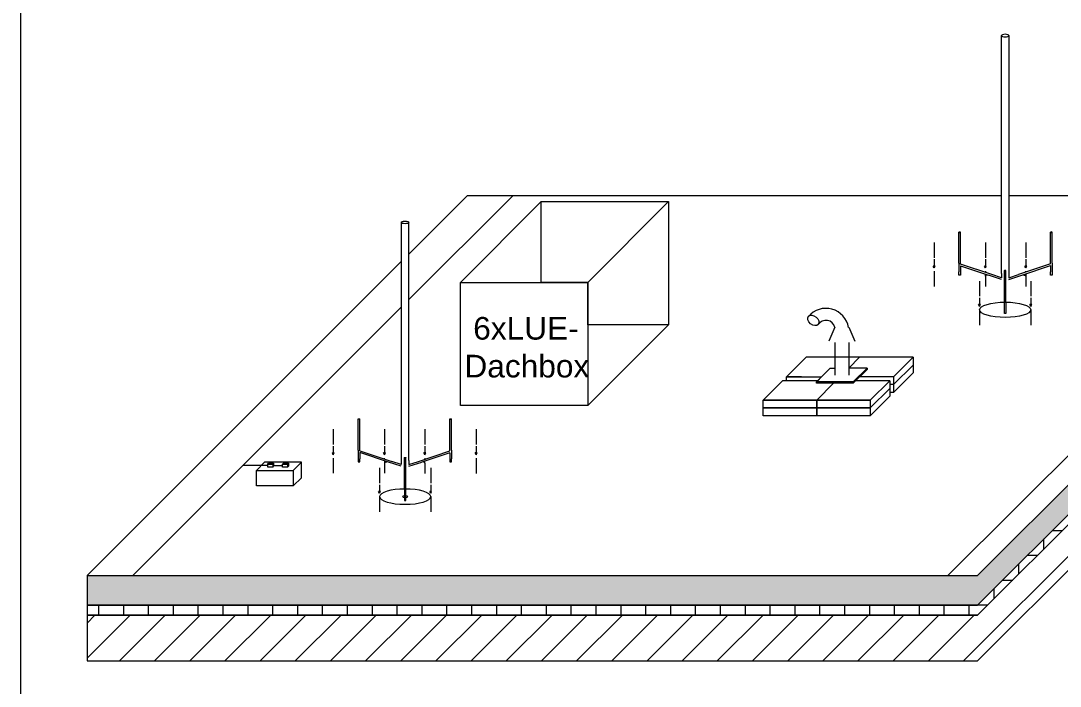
# Model space of a CAD drawing. Extents: x -1132 to 613, y -179 to 712.
# Drawn here: x 407.6 to 533, y 272.2 to 352.5 of the extents above; entities that cross this region are included whole.
import ezdxf
from ezdxf.lldxf.tags import DXFTag

# ---------------------------------------------------------------- set-up
doc = ezdxf.new("R2010")
doc.units = 0
doc.layers.get('0').update_dxf_attribs({"lineweight": 13})
for name, color, linetype, lineweight, true_color in [('Boden 8.OG', 7, 'Continuous', 13, 0xc0c0c0), ('Bodenplatten', 9, 'Continuous', 13, 0x808080), ('EL01_WAN_Blitzschutz_kuenstliche_Leiter', 1, 'Continuous', 13, 0xff0000), ('EL01_WAN_Fangleitungen bestehend Kün', 1, 'Continuous', 13, 0xff0000), ('EL01_WAN_Fangleitungen Nat', 7, 'Continuous', 13, 0x009900), ('EL01_WAN_Geometrie', 3, 'Continuous', 13, 0x00ff00), ('EL01_WAN_Pfeil', 1, 'Continuous', 13, 0xff0000), ('EL01_WAN_Venti', 1, 'Continuous', 13, 0xff0000), ('EL01_WAN_Wasserschutz', 1, 'Continuous', 13, 0xff0000), ('Erde Kies Gestein', 9, 'Continuous', 13, 0x808080), ('Isolation Boden 8.OG', 7, 'Continuous', 13, 0x00e500)]:
    doc.layers.add(name, color=color, linetype=linetype, lineweight=lineweight, true_color=true_color)
doc.layers.add('EL01_WAN_Dachleiterstütze', color=7, linetype='Continuous', lineweight=13)
doc.layers.add('EL01_WAN_Text', color=7, linetype='Continuous', lineweight=13)
doc.styles.get("Standard").update_dxf_attribs({"font": 'arial.ttf'})
tags = doc.linetypes.add('fein_strichliert', pattern=[4, 1, -2, 1]).pattern_tags.tags
tags[8:9] = [DXFTag(74, 4), DXFTag(75, 0), DXFTag(340, '0'), DXFTag(46, 0.0), DXFTag(50, 0.0), DXFTag(44, 0.0), DXFTag(45, 0.0)]
tags[6:7] = [DXFTag(74, 4), DXFTag(75, 0), DXFTag(340, '0'), DXFTag(46, 0.0), DXFTag(50, 0.0), DXFTag(44, 0.0), DXFTag(45, 0.0)]
tags[4:5] = [DXFTag(74, 4), DXFTag(75, 0), DXFTag(340, '0'), DXFTag(46, 0.0), DXFTag(50, 0.0), DXFTag(44, 0.0), DXFTag(45, 0.0)]

# ---------------------------------------------------------------- blocks, each defined once
blk = doc.blocks.new('Schraffur-A0ULN87HQT', base_point=(523.95, 321.68))
at = {"linetype": 'ByBlock', "lineweight": -2, "ltscale": 0.13}
blk.add_hatch(color=0, dxfattribs=at).paths.add_polyline_path([(523.95, 321.93), (524.33, 321.8), (524.27, 321.79), (524.17, 321.76), (524.07, 321.73), (523.97, 321.69), (523.95, 321.68)])
blk = doc.blocks.new('Polygon-A0ULN88FQT', base_point=(415.58, 281.97))
at = {"color": 0, "linetype": 'ByBlock', "lineweight": -2, "ltscale": 0.13}
for p, q in [((523.01, 285.53), (568.86, 331.38)), ((523.01, 281.97), (568.86, 327.83)), ((415.58, 285.53), (415.58, 281.97)), ((415.58, 285.53), (523.01, 285.53)), ((415.58, 281.97), (523.01, 281.97))]:
    blk.add_line(p, q, dxfattribs=at)
blk = doc.blocks.new('Schraffur-A0ULN89TQT', base_point=(415.58, 281.97))
at = {"linetype": 'ByBlock', "lineweight": -2, "ltscale": 0.13}
blk.add_hatch(color=0, dxfattribs=at).paths.add_polyline_path([(415.58, 285.53), (523.01, 285.53), (568.86, 331.38), (568.86, 327.83), (523.01, 281.97), (415.58, 281.97)])
blk = doc.blocks.new('Polygon-A0ULN8A1QT', base_point=(503.6, 305.78))
at = {"color": 0, "linetype": 'ByBlock', "lineweight": -2, "ltscale": 0.13}
for p, q in [((503.6, 305.78), (503.6, 306.72)), ((503.6, 306.72), (510.06, 306.72)), ((510.06, 306.72), (510.06, 305.78)), ((510.06, 305.78), (503.6, 305.78))]:
    blk.add_line(p, q, dxfattribs=at)
blk = doc.blocks.new('Polygon-A0ULN8A9QT', base_point=(407.58, 227.98))
at = {"color": 0, "linetype": 'ByBlock', "lineweight": -2, "ltscale": 0.13}
blk.add_line((407.58, 227.98), (407.58, 460.53), dxfattribs=at)
blk = doc.blocks.new('Polygon-A0ULN8AHQT', base_point=(497.14, 304.84))
at = {"color": 0, "linetype": 'ByBlock', "lineweight": -2, "ltscale": 0.13}
for p, q in [((497.14, 304.84), (497.14, 305.78)), ((497.14, 305.78), (503.6, 305.78)), ((503.6, 304.84), (497.14, 304.84)), ((503.6, 305.78), (503.6, 304.84))]:
    blk.add_line(p, q, dxfattribs=at)
blk = doc.blocks.new('Polygon-A0ULN8AXQT', base_point=(497.14, 305.78))
at = {"color": 0, "linetype": 'ByBlock', "lineweight": -2, "ltscale": 0.13}
for p, q in [((497.14, 305.78), (497.14, 306.72)), ((497.14, 306.72), (503.6, 306.72)), ((503.6, 306.72), (503.6, 305.78)), ((503.6, 305.78), (497.14, 305.78))]:
    blk.add_line(p, q, dxfattribs=at)
blk = doc.blocks.new('Polygon-A0ULN8AZQT', base_point=(503.57, 308.76))
at = {"color": 0, "linetype": 'ByBlock', "lineweight": -2, "ltscale": 0.13}
for p, q in [((503.57, 308.76), (503.57, 308.92)), ((508.02, 308.92), (503.57, 308.92)), ((508.02, 308.76), (503.57, 308.76)), ((508.02, 308.92), (508.02, 308.76))]:
    blk.add_line(p, q, dxfattribs=at)
blk = doc.blocks.new('Polygon-A0ULN8B7QT', base_point=(415.58, 275.24))
at = {"color": 0, "linetype": 'ByBlock', "lineweight": -2, "ltscale": 0.13}
for p, q in [((568.86, 326.6), (523.01, 280.75)), ((523.01, 275.24), (568.86, 321.09)), ((415.58, 280.75), (415.58, 275.24)), ((523.01, 280.75), (415.58, 280.75)), ((415.58, 275.24), (523.01, 275.24))]:
    blk.add_line(p, q, dxfattribs=at)
blk = doc.blocks.new('Polygon-A0ULN8BFQT', base_point=(437.37, 298.64))
at = {"color": 0, "linetype": 'ByBlock', "lineweight": -2, "ltscale": 0.13}
for p, q in [((437.37, 299), (437.97, 299)), ((437.37, 298.64), (437.37, 299)), ((437.97, 298.64), (437.37, 298.64)), ((437.97, 299), (437.97, 298.64))]:
    blk.add_line(p, q, dxfattribs=at)
blk = doc.blocks.new('Schraffur-A0ULN8BLQT', base_point=(528.35, 321.65))
at = {"linetype": 'ByBlock', "lineweight": -2, "ltscale": 0.13}
blk.add_hatch(color=0, dxfattribs=at).paths.add_polyline_path([(528.71, 321.7), (528.55, 321.75), (528.39, 321.8), (528.35, 321.8), (528.83, 321.97), (528.83, 321.65), (528.79, 321.66)])
blk = doc.blocks.new('Polygon-A0ULN8CPQT', base_point=(470.37, 315.83))
at = {"color": 0, "linetype": 'ByBlock', "lineweight": -2, "ltscale": 0.13}
for p, q in [((470.37, 320.94), (470.37, 330.7)), ((470.37, 330.7), (485.74, 330.7)), ((485.74, 330.7), (485.74, 315.83)), ((475.98, 320.94), (470.37, 320.94)), ((475.98, 315.83), (475.98, 320.94)), ((485.74, 315.83), (475.98, 315.83))]:
    blk.add_line(p, q, dxfattribs=at)
blk = doc.blocks.new('Polygon-A0ULN8CRQT', base_point=(460.61, 306.08))
at = {"color": 0, "linetype": 'ByBlock', "lineweight": -2, "ltscale": 0.13}
for p, q in [((460.61, 306.08), (460.61, 320.94)), ((460.61, 320.94), (475.98, 320.94)), ((475.98, 320.94), (475.98, 306.08)), ((475.98, 306.08), (460.61, 306.08))]:
    blk.add_line(p, q, dxfattribs=at)
blk = doc.blocks.new('Schraffur-A0ULN8D9QT', base_point=(451.45, 299.09))
at = {"linetype": 'ByBlock', "lineweight": -2, "ltscale": 0.13}
blk.add_hatch(color=0, dxfattribs=at).paths.add_polyline_path([(451.45, 299.09), (451.45, 299.41), (451.94, 299.25), (451.9, 299.24), (451.74, 299.19), (451.58, 299.14), (451.5, 299.11)])
blk = doc.blocks.new('Polygon-A0ULN8DBQT', base_point=(499.96, 309.07))
at = {"color": 0, "linetype": 'ByBlock', "lineweight": -2, "ltscale": 0.13}
for p, q in [((499.96, 309.07), (499.96, 309.54)), ((499.96, 309.54), (504.19, 309.54)), ((503.73, 309.07), (499.96, 309.07)), ((504.19, 309.54), (503.73, 309.07))]:
    blk.add_line(p, q, dxfattribs=at)
blk = doc.blocks.new('Polygon-A0ULN8DJQT', base_point=(503.6, 304.84))
at = {"color": 0, "linetype": 'ByBlock', "lineweight": -2, "ltscale": 0.13}
for p, q in [((503.6, 304.84), (503.6, 305.78)), ((503.6, 305.78), (510.06, 305.78)), ((510.06, 304.84), (503.6, 304.84)), ((510.06, 305.78), (510.06, 304.84))]:
    blk.add_line(p, q, dxfattribs=at)
blk = doc.blocks.new('Schraffur-A0ULN8DLQT', base_point=(417, 280.75))
at = {"color": 0, "lineweight": -2}
for p, q in [((532.04, 291), (533.26, 291)), ((531, 288.74), (531, 289.96)), ((529.04, 288), (530.26, 288)), ((528, 285.74), (528, 286.96)), ((526.04, 285), (527.26, 285)), ((525, 282.74), (525, 283.96)), ((417, 280.75), (417, 281.97)), ((420, 280.75), (420, 281.97)), ((423, 280.75), (423, 281.97)), ((426, 280.75), (426, 281.97)), ((429, 280.75), (429, 281.97)), ((432, 280.75), (432, 281.97)), ((435, 280.75), (435, 281.97)), ((438, 280.75), (438, 281.97)), ((441, 280.75), (441, 281.97)), ((444, 280.75), (444, 281.97)), ((447, 280.75), (447, 281.97)), ((450, 280.75), (450, 281.97)), ((453, 280.75), (453, 281.97)), ((456, 280.75), (456, 281.97)), ((459, 280.75), (459, 281.97)), ((462, 280.75), (462, 281.97)), ((465, 280.75), (465, 281.97)), ((468, 280.75), (468, 281.97)), ((471, 280.75), (471, 281.97)), ((474, 280.75), (474, 281.97)), ((477, 280.75), (477, 281.97)), ((480, 280.75), (480, 281.97)), ((483, 280.75), (483, 281.97)), ((486, 280.75), (486, 281.97)), ((489, 280.75), (489, 281.97)), ((492, 280.75), (492, 281.97)), ((495, 280.75), (495, 281.97)), ((498, 280.75), (498, 281.97)), ((501, 280.75), (501, 281.97)), ((504, 280.75), (504, 281.97)), ((507, 280.75), (507, 281.97)), ((510, 280.75), (510, 281.97)), ((513, 280.75), (513, 281.97)), ((516, 280.75), (516, 281.97)), ((519, 280.75), (519, 281.97)), ((522, 280.75), (522, 281.97)), ((523.04, 282), (524.26, 282))]:
    blk.add_line(p, q, dxfattribs=at)
blk = doc.blocks.new('Polygon-A0ULN8DTQT', base_point=(439.16, 298.64))
at = {"color": 0, "linetype": 'ByBlock', "lineweight": -2, "ltscale": 0.13}
for p, q in [((439.16, 299), (439.76, 299)), ((439.16, 298.64), (439.16, 299)), ((439.76, 298.64), (439.16, 298.64)), ((439.76, 299), (439.76, 298.64))]:
    blk.add_line(p, q, dxfattribs=at)
blk = doc.blocks.new('Schraffur-A0ULN8DZQT', base_point=(455.96, 299.12))
at = {"linetype": 'ByBlock', "lineweight": -2, "ltscale": 0.13}
blk.add_hatch(color=0, dxfattribs=at).paths.add_polyline_path([(456.22, 299.17), (456.12, 299.2), (456.01, 299.23), (455.96, 299.25), (456.34, 299.37), (456.34, 299.12), (456.31, 299.13)])
blk = doc.blocks.new('Polygon-A0ULN8EBQT', base_point=(415.58, 280.75))
at = {"color": 0, "linetype": 'ByBlock', "lineweight": -2, "ltscale": 0.13}
for p, q in [((568.86, 327.83), (523.01, 281.97)), ((523.01, 280.75), (568.86, 326.6)), ((415.58, 281.97), (415.58, 280.75)), ((523.01, 281.97), (415.58, 281.97)), ((415.58, 280.75), (523.01, 280.75))]:
    blk.add_line(p, q, dxfattribs=at)
blk = doc.blocks.new('Polygon-A0ULN8F5QT', base_point=(436, 296.36))
at = {"color": 0, "linetype": 'ByBlock', "lineweight": -2, "ltscale": 0.13}
for p, q in [((436, 296.36), (436, 298.24)), ((436, 298.24), (440.45, 298.24)), ((440.45, 298.24), (440.45, 296.36)), ((440.45, 296.36), (436, 296.36))]:
    blk.add_line(p, q, dxfattribs=at)
blk = doc.blocks.new('Schraffur-A0ULN8FPQT', base_point=(415.58, 275.24))
at = {"color": 0, "lineweight": -2}
for p, q in [((521.31, 275.24), (568.86, 322.79)), ((415.58, 275.57), (420.76, 280.75)), ((415.58, 279.81), (416.52, 280.75)), ((419.49, 275.24), (425, 280.75)), ((423.73, 275.24), (429.24, 280.75)), ((427.97, 275.24), (433.49, 280.75)), ((432.21, 275.24), (437.73, 280.75)), ((436.46, 275.24), (441.97, 280.75)), ((440.7, 275.24), (446.22, 280.75)), ((444.94, 275.24), (450.46, 280.75)), ((449.18, 275.24), (454.7, 280.75)), ((453.43, 275.24), (458.94, 280.75)), ((457.67, 275.24), (463.19, 280.75)), ((461.91, 275.24), (467.43, 280.75)), ((466.15, 275.24), (471.67, 280.75)), ((470.4, 275.24), (475.91, 280.75)), ((474.64, 275.24), (480.16, 280.75)), ((478.88, 275.24), (484.4, 280.75)), ((483.13, 275.24), (488.64, 280.75)), ((487.37, 275.24), (492.88, 280.75)), ((491.61, 275.24), (497.13, 280.75)), ((495.85, 275.24), (501.37, 280.75)), ((500.1, 275.24), (505.61, 280.75)), ((504.34, 275.24), (509.85, 280.75)), ((508.58, 275.24), (514.1, 280.75)), ((512.82, 275.24), (518.34, 280.75)), ((517.07, 275.24), (522.58, 280.75))]:
    blk.add_line(p, q, dxfattribs=at)

msp = doc.modelspace()

# ---------------------------------------------------------------- linework, layer by layer
at = {"layer": 'Bodenplatten', "ltscale": 0.13}
for p, q in [((517.78, 325.76), (517.78, 323.91)), ((523.95, 325.76), (523.95, 323.91)), ((528.83, 325.76), (528.83, 323.92)), ((517.77, 322.28), (517.77, 320.44)), ((523.95, 322.28), (523.95, 322.15)), ((528.83, 322.18), (528.83, 322.29)), ((523.25, 321.1), (523.25, 319.26)), ((523.95, 321.68), (523.95, 321.93)), ((528.83, 321.97), (528.83, 321.64)), ((529.42, 321.1), (529.42, 319.26)), ((523.25, 317.63), (523.25, 315.79)), ((529.42, 317.63), (529.42, 315.79)), ((499.96, 309.54), (502.32, 311.9)), ((515.24, 311.9), (502.32, 311.9)), ((508.78, 311.9), (507.46, 310.58)), ((512.88, 309.54), (515.24, 311.9)), ((515.24, 311.9), (515.24, 310.02)), ((512.88, 308.6), (515.24, 310.96)), ((512.88, 307.66), (515.24, 310.02)), ((497.14, 306.72), (499.49, 309.07)), ((502.73, 309.07), (499.49, 309.07)), ((501.75, 309.54), (499.96, 309.54)), ((503.6, 306.72), (505.64, 308.76)), ((512.41, 309.07), (508.34, 309.07)), ((512.88, 309.54), (508.81, 309.54)), ((510.06, 306.72), (512.41, 309.07)), ((512.41, 309.07), (512.41, 307.2)), ((512.88, 308.6), (512.41, 308.6)), ((512.88, 309.54), (512.88, 307.66)), ((510.06, 305.78), (512.41, 308.14)), ((512.88, 307.66), (512.41, 307.66)), ((503.6, 306.72), (497.14, 306.72)), ((510.06, 306.72), (503.6, 306.72)), ((510.06, 304.84), (512.41, 307.2)), ((445.28, 303.2), (445.28, 301.36)), ((451.45, 303.2), (451.45, 301.36)), ((456.34, 303.2), (456.34, 301.35)), ((462.51, 303.2), (462.51, 301.35)), ((445.28, 299.73), (445.28, 297.89)), ((451.45, 299.62), (451.45, 299.73)), ((456.34, 299.73), (456.34, 299.59)), ((462.51, 299.73), (462.51, 297.88)), ((450.86, 298.54), (450.86, 296.7)), ((451.45, 299.41), (451.45, 299.09)), ((456.34, 299.12), (456.34, 299.37)), ((457.03, 298.54), (457.03, 296.7)), ((450.86, 295.07), (450.86, 293.23)), ((457.04, 295.07), (457.04, 293.23))]:
    msp.add_line(p, q, dxfattribs=at)
at = {"layer": 'Bodenplatten', "linetype": 'fein_strichliert', "ltscale": 0.13}
for p, q in [((523.95, 321.68), (523.95, 320.44)), ((528.83, 321.64), (528.83, 320.45)), ((451.45, 299.09), (451.45, 297.89)), ((456.34, 299.12), (456.34, 297.88))]:
    msp.add_line(p, q, dxfattribs=at)
at = {"layer": 'Bodenplatten', "ltscale": 0.13}
msp.add_ellipse((526.34, 317.63), major_axis=(-3.09, 0), ratio=0.298519, dxfattribs=at)
at = {"layer": 'Bodenplatten', "ltscale": 0.13, "extrusion": (0, 0, -1)}
for major_axis, ratio in [((3.09, 0), 0.298519), ((-0.327, 0), 0.266667)]:
    msp.add_ellipse((453.95, 295.07), major_axis=major_axis, ratio=ratio, dxfattribs=at)
at = {"layer": 'EL01_WAN_Blitzschutz_kuenstliche_Leiter', "linetype": 'Continuous', "ltscale": 0.13}
for p, q in [((525.88, 322.01), (525.88, 350.73)), ((526.8, 350.73), (526.8, 322.01)), ((520.76, 325.67), (520.76, 326.98)), ((520.95, 325.67), (520.95, 326.98)), ((531.82, 325.67), (531.82, 326.99)), ((532.01, 325.67), (532.01, 326.99)), ((520.76, 323.25), (520.76, 322.2)), ((524.72, 321.89), (520.95, 323.15)), ((520.95, 322.93), (520.95, 322.2)), ((520.95, 322.93), (524.34, 321.8)), ((526.24, 321.01), (526.24, 322.33)), ((526.43, 321.01), (526.43, 322.33)), ((531.82, 323.18), (531.82, 323.26)), ((531.82, 322.96), (531.82, 322.21)), ((532.01, 323.26), (532.01, 322.21)), ((526.24, 317.55), (526.24, 318.6)), ((526.43, 318.6), (526.43, 317.55))]:
    msp.add_line(p, q, dxfattribs=at)
at = {"layer": 'EL01_WAN_Blitzschutz_kuenstliche_Leiter', "ltscale": 0.13}
for p, q in [((453.49, 328.17), (453.49, 299.45)), ((454.41, 299.45), (454.41, 328.17)), ((448.28, 303.12), (448.28, 304.43)), ((448.47, 303.12), (448.47, 304.43)), ((459.33, 303.11), (459.33, 304.42)), ((459.53, 303.11), (459.53, 304.42)), ((448.28, 300.7), (448.28, 299.65)), ((448.47, 300.62), (452.33, 299.33)), ((448.47, 300.41), (448.47, 299.65)), ((451.95, 299.24), (448.47, 300.41)), ((453.86, 298.46), (453.86, 299.77)), ((454.05, 298.46), (454.05, 299.77)), ((455.57, 299.33), (459.33, 300.59)), ((459.33, 300.37), (455.95, 299.24)), ((459.33, 300.37), (459.33, 299.64)), ((459.53, 300.7), (459.53, 299.64)), ((453.86, 296.04), (453.86, 294.99)), ((454.05, 294.99), (454.05, 296.04))]:
    msp.add_line(p, q, dxfattribs=at)
at = {"layer": 'EL01_WAN_Blitzschutz_kuenstliche_Leiter', "linetype": 'fein_strichliert', "ltscale": 0.13}
for p, q in [((520.76, 323.25), (520.76, 325.67)), ((520.95, 323.26), (520.95, 325.67)), ((531.82, 323.26), (531.82, 325.67)), ((532.01, 323.26), (532.01, 325.67)), ((531.82, 323.18), (527.96, 321.89)), ((528.34, 321.8), (531.82, 322.96)), ((520.76, 321.82), (520.76, 322.2)), ((520.95, 321.82), (520.76, 321.82)), ((520.95, 322.2), (520.95, 321.82)), ((525.88, 321.29), (524.34, 321.8)), ((525.88, 321.5), (524.72, 321.89)), ((525.88, 322.01), (525.88, 321.5)), ((526.8, 322.01), (526.8, 321.5)), ((526.8, 321.5), (527.96, 321.89)), ((526.8, 321.29), (528.34, 321.8)), ((531.82, 321.82), (531.82, 322.21)), ((532.01, 321.82), (531.82, 321.82)), ((532.01, 322.21), (532.01, 321.82)), ((526.24, 318.6), (526.24, 321.01)), ((526.43, 318.6), (526.43, 321.01)), ((526.24, 317.16), (526.24, 317.55)), ((526.43, 317.55), (526.43, 317.16)), ((526.43, 317.16), (526.24, 317.16)), ((448.28, 300.7), (448.28, 303.12)), ((448.47, 300.7), (448.47, 303.12)), ((459.33, 300.7), (459.33, 303.11)), ((459.53, 300.7), (459.53, 303.11)), ((448.28, 299.65), (448.28, 299.26)), ((448.28, 299.26), (448.47, 299.26)), ((448.47, 299.26), (448.47, 299.65)), ((453.49, 298.73), (451.95, 299.24)), ((453.49, 298.94), (452.33, 299.33)), ((453.49, 299.45), (453.49, 298.94)), ((453.86, 296.04), (453.86, 298.46)), ((454.05, 296.04), (454.05, 298.46)), ((454.41, 299.45), (454.41, 298.94)), ((454.41, 298.94), (455.57, 299.33)), ((454.41, 298.73), (455.95, 299.24)), ((459.33, 299.64), (459.33, 299.26)), ((459.33, 299.26), (459.53, 299.26)), ((459.53, 299.26), (459.53, 299.64)), ((453.86, 294.99), (453.86, 294.6)), ((454.05, 294.6), (454.05, 294.99)), ((453.86, 294.6), (454.05, 294.6))]:
    msp.add_line(p, q, dxfattribs=at)
at = {"layer": 'EL01_WAN_Blitzschutz_kuenstliche_Leiter', "linetype": 'Continuous', "ltscale": 0.13, "extrusion": (0, 0, -1)}
for centre, major_axis, ratio in [((526.34, 350.73), (-0.459, 0), 0.334873), ((520.86, 326.98), (-0.0985, 0), 0.362455), ((531.91, 326.99), (-0.0985, 0), 0.362455), ((526.33, 322.33), (-0.0985, 0), 0.362455)]:
    msp.add_ellipse(centre, major_axis=major_axis, ratio=ratio, dxfattribs=at)
at = {"layer": 'EL01_WAN_Blitzschutz_kuenstliche_Leiter', "ltscale": 0.13}
for centre, major_axis, ratio in [((453.95, 328.17), (0.459, 0), 0.334873), ((448.37, 304.43), (0.0985, 0), 0.362455), ((459.43, 304.42), (0.0985, 0), 0.362455), ((453.95, 299.77), (0.0985, 0), 0.362455)]:
    msp.add_ellipse(centre, major_axis=major_axis, ratio=ratio, dxfattribs=at)
at = {"layer": 'EL01_WAN_Dachleiterstütze', "ltscale": 0.13}
for p, q in [((436, 298.24), (436.99, 299.22)), ((441.44, 299.22), (436.99, 299.22)), ((437.37, 299), (437.48, 299.11)), ((437.48, 299.11), (438.08, 299.11)), ((437.97, 299), (438.08, 299.11)), ((437.97, 298.64), (438.08, 298.75)), ((438.08, 299.11), (438.08, 298.75)), ((439.16, 299), (439.27, 299.11)), ((439.27, 299.11), (439.87, 299.11)), ((439.76, 299), (439.87, 299.11)), ((439.76, 298.64), (439.87, 298.75)), ((439.87, 299.11), (439.87, 298.75)), ((440.45, 298.24), (441.44, 299.22)), ((441.44, 297.34), (441.44, 299.22)), ((440.45, 296.36), (441.44, 297.34))]:
    msp.add_line(p, q, dxfattribs=at)
at = {"layer": 'EL01_WAN_Fangleitungen bestehend Kün', "ltscale": 0.13}
for p, q in [((454.41, 318.86), (466.93, 331.38)), ((519.44, 285.53), (565.29, 331.38)), ((448.82, 313.27), (453.49, 317.94)), ((421.08, 285.53), (448.82, 313.27)), ((437.37, 298.82), (434.37, 298.82)), ((438.03, 298.82), (439.16, 298.82))]:
    msp.add_line(p, q, dxfattribs=at)
at = {"layer": 'EL01_WAN_Fangleitungen Nat', "ltscale": 0.13}
for p, q in [((520.95, 323.15), (520.95, 323.26)), ((448.47, 300.62), (448.47, 300.7)), ((459.33, 300.59), (459.33, 300.7))]:
    msp.add_line(p, q, dxfattribs=at)
at = {"layer": 'EL01_WAN_Pfeil', "color": 1, "ltscale": 0.13, "true_color": 0xff0000}
for p, q in [((517.78, 323.72), (517.78, 322.69)), ((523.95, 323.72), (523.95, 322.69)), ((528.83, 323.72), (528.83, 322.69)), ((517.78, 322.69), (517.66, 322.91)), ((517.89, 322.91), (517.66, 322.91)), ((517.78, 322.69), (517.89, 322.91)), ((524.06, 322.91), (523.83, 322.91)), ((523.95, 322.69), (523.83, 322.91)), ((523.95, 322.69), (524.06, 322.91)), ((528.95, 322.91), (528.72, 322.91)), ((528.83, 322.69), (528.72, 322.91)), ((528.83, 322.69), (528.95, 322.91)), ((523.25, 319.06), (523.25, 318.03)), ((529.42, 319.06), (529.42, 318.03)), ((523.25, 318.03), (523.14, 318.25)), ((523.37, 318.25), (523.14, 318.25)), ((523.25, 318.03), (523.37, 318.25)), ((529.54, 318.25), (529.31, 318.25)), ((529.42, 318.03), (529.31, 318.25)), ((529.42, 318.03), (529.54, 318.25)), ((445.28, 301.16), (445.28, 300.13)), ((451.45, 301.16), (451.45, 300.13)), ((456.34, 301.15), (456.34, 300.12)), ((462.51, 301.15), (462.51, 300.12)), ((445.28, 300.13), (445.17, 300.35)), ((445.4, 300.35), (445.17, 300.35)), ((445.28, 300.13), (445.4, 300.35)), ((451.57, 300.35), (451.34, 300.35)), ((451.45, 300.13), (451.34, 300.35)), ((451.45, 300.13), (451.57, 300.35)), ((456.46, 300.34), (456.22, 300.34)), ((456.34, 300.12), (456.22, 300.34)), ((456.34, 300.12), (456.46, 300.34)), ((462.51, 300.12), (462.4, 300.34)), ((462.63, 300.34), (462.4, 300.34)), ((462.51, 300.12), (462.63, 300.34)), ((450.86, 296.5), (450.86, 295.47)), ((457.03, 296.5), (457.03, 295.47)), ((450.86, 295.47), (450.75, 295.69)), ((450.98, 295.69), (450.75, 295.69)), ((450.86, 295.47), (450.98, 295.69)), ((457.15, 295.69), (456.92, 295.69)), ((457.03, 295.47), (456.92, 295.69)), ((457.03, 295.47), (457.15, 295.69))]:
    msp.add_line(p, q, dxfattribs=at)
at = {"layer": 'EL01_WAN_Venti', "color": 5, "ltscale": 0.13, "true_color": 0x0000ff}
for p, q in [((460.61, 320.94), (470.37, 330.7)), ((475.98, 320.94), (485.74, 330.7)), ((475.98, 306.08), (485.74, 315.83))]:
    msp.add_line(p, q, dxfattribs=at)
at = {"layer": 'EL01_WAN_Wasserschutz', "ltscale": 0.13}
for p, q in [((505.8, 315.51), (505.06, 313.84)), ((507.46, 315.51), (508.2, 313.84)), ((505.8, 313.66), (505.8, 309.75)), ((507.46, 313.66), (507.46, 309.75)), ((503.57, 308.92), (505.24, 310.58)), ((505.24, 310.58), (505.8, 310.58)), ((509.69, 310.58), (507.46, 310.58)), ((509.69, 310.58), (508.02, 308.92)), ((508.02, 308.76), (509.69, 310.42)), ((509.69, 310.58), (509.69, 310.42))]:
    msp.add_line(p, q, dxfattribs=at)
for centre, radius, start, end in [((504.71, 315.01, 30.06), 2.79, 10.1792, 139.1772), ((504.72, 315.25, 30.06), 1.11, 13.5163, 146.8427)]:
    msp.add_arc(centre, radius, start, end, dxfattribs=at)
msp.add_ellipse((503.19, 316.35), major_axis=(0.593, -0.492), ratio=0.673026, dxfattribs=at)
at = {"layer": 'Erde Kies Gestein', "ltscale": 0.13}
for p, q in [((454.41, 324.36), (461.43, 331.38)), ((525.88, 331.38), (461.43, 331.38)), ((523.01, 285.53), (568.86, 331.38)), ((568.86, 331.38), (526.8, 331.38)), ((442.99, 312.94), (453.49, 323.44)), ((442.99, 312.94), (415.58, 285.53)), ((415.58, 285.53), (523.01, 285.53))]:
    msp.add_line(p, q, dxfattribs=at)

# ---------------------------------------------------------------- block references
at = {"layer": 'Boden 8.OG', "ltscale": 0.13}
for name in ['Polygon-A0ULN8B7QT', 'Schraffur-A0ULN8FPQT']:
    msp.add_blockref(name, (415.58, 275.24), dxfattribs=at)
at = {"layer": 'Bodenplatten', "ltscale": 0.13}
for name, p in [('Polygon-A0ULN8DBQT', (499.96, 309.07)), ('Polygon-A0ULN8AXQT', (497.14, 305.78)), ('Polygon-A0ULN8A1QT', (503.6, 305.78)), ('Polygon-A0ULN8AHQT', (497.14, 304.84)), ('Polygon-A0ULN8DJQT', (503.6, 304.84))]:
    msp.add_blockref(name, p, dxfattribs=at)
at = {"layer": 'EL01_WAN_Dachleiterstütze', "ltscale": 0.13}
for name, p in [('Polygon-A0ULN8BFQT', (437.37, 298.64)), ('Polygon-A0ULN8DTQT', (439.16, 298.64)), ('Polygon-A0ULN8F5QT', (436, 296.36))]:
    msp.add_blockref(name, p, dxfattribs=at)
at = {"layer": 'EL01_WAN_Geometrie', "ltscale": 0.13}
msp.add_blockref('Polygon-A0ULN8A9QT', (407.58, 227.98), dxfattribs=at)
at = {"layer": 'EL01_WAN_Venti', "color": 5, "ltscale": 0.13, "true_color": 0x0000ff}
for name, p in [('Polygon-A0ULN8CPQT', (470.37, 315.83)), ('Polygon-A0ULN8CRQT', (460.61, 306.08))]:
    msp.add_blockref(name, p, dxfattribs=at)
at = {"layer": 'EL01_WAN_Wasserschutz', "ltscale": 0.13}
msp.add_blockref('Polygon-A0ULN8AZQT', (503.57, 308.76), dxfattribs=at)
at = {"layer": 'Erde Kies Gestein', "ltscale": 0.13}
for name, p in [('Polygon-A0ULN88FQT', (415.58, 281.97)), ('Schraffur-A0ULN89TQT', (415.58, 281.97)), ('Schraffur-A0ULN87HQT', (523.95, 321.68)), ('Schraffur-A0ULN8BLQT', (528.35, 321.65)), ('Schraffur-A0ULN8D9QT', (451.45, 299.09)), ('Schraffur-A0ULN8DZQT', (455.96, 299.12))]:
    msp.add_blockref(name, p, dxfattribs=at)
at = {"layer": 'Isolation Boden 8.OG', "ltscale": 0.13}
for name, p in [('Polygon-A0ULN8EBQT', (415.58, 280.75)), ('Schraffur-A0ULN8DLQT', (417, 280.75))]:
    msp.add_blockref(name, p, dxfattribs=at)

# ---------------------------------------------------------------- texts
at = {"layer": 'EL01_WAN_Text', "color": 5, "ltscale": 0.13, "true_color": 0x0000ff, "insert": (461.1, 316.76), "char_height": 2.7326, "attachment_point": 1, "line_spacing_factor": 1.002}
msp.add_mtext('{\\fArial; 6xLUE-\\PDachbox}', dxfattribs=at)

doc.saveas('drawing.dxf')
